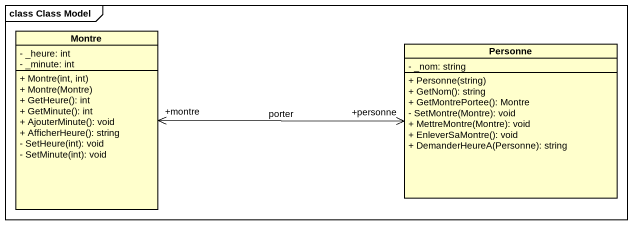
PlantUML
@startuml
mainframe class Class Model
hide circle
hide empty members
skinparam classAttributeIconSize 0
class Montre {
  - _heure: int
  - _minute: int
  + Montre(int, int)
  + Montre(Montre)
  + GetHeure(): int
  + GetMinute(): int
  + AjouterMinute(): void
  + AfficherHeure(): string
  - SetHeure(int): void
  - SetMinute(int): void
}
class Personne {
  - _nom: string
  + Personne(string)
  + GetNom(): string
  + GetMontrePortee(): Montre
  - SetMontre(Montre): void
  + MettreMontre(Montre): void
  + EnleverSaMontre(): void
  + DemanderHeureA(Personne): string
}
Personne "+personne" <-left-> "+montre" Montre : porter
@enduml
